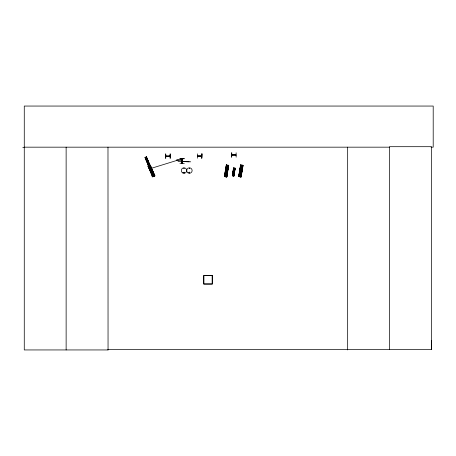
<?xml version="1.0" encoding="UTF-8"?>
<svg xmlns="http://www.w3.org/2000/svg" width="456" height="456" viewBox="0 0 456 456"><rect width="100%" height="100%" fill="white"/><g stroke="black" fill="none" stroke-linecap="round" stroke-linejoin="round"><path stroke-width="0.68" d="M431.068 147.168L433.2 147.168L433.2 106.054L24.271 106.054L24.271 349.946L108.049 349.946L107.992 349.467L431.382 349.467L431.444 340.649M183.802 168.218L184.241 168.401L183.848 168.173M183.745 172.505L184.241 172.79L183.905 172.351M189.012 172.471C189.924 173.884 189.702 171.524 189.143 172.3M189.132 172.505C189.702 173.656 189.736 171.513 189.166 172.647M232.429 175.777L233.62 167.996M233.734 168.013L232.531 175.794L233.82 168.025M232.691 175.816L233.899 168.036M232.788 175.834L234.002 168.053M232.925 175.845L233.364 175.913M234.663 168.15L233.478 175.93L234.772 168.167M233.597 175.948L234.88 168.178M233.751 175.97L234.948 168.19M233.865 175.987L235.04 168.207M233.979 176.005L235.171 168.224L233.506 167.979L232.315 175.76L233.979 176.005L235.131 168.218M224.631 176.626L226.632 164.992M226.723 165.009L224.768 176.649L226.769 165.015M224.956 176.683L226.883 165.038M226.085 170.533L225.053 176.694L226.125 170.538M226.313 169.165L226.883 165.739M226.364 169.17L226.814 166.434M225.264 176.723L225.919 176.831M226.307 175.486L227.92 165.904M226.358 175.497L227.966 165.91M226.227 176.882L228.217 165.249M226.364 176.905L228.313 165.266M226.415 176.917L228.353 165.271M226.495 176.928L228.445 165.289M228.593 165.311L226.643 176.951L228.633 165.317M228.73 165.334L226.831 176.985L224.346 176.58L226.307 164.941L228.781 165.346M240.95 176.956L242.877 165.311L240.58 164.935L238.63 176.58L241.116 176.985L243.065 165.346L242.313 165.214M238.687 176.586L240.631 164.947M238.824 176.609L240.745 164.964M238.915 176.626L240.865 164.986L238.972 176.637M239.104 176.66L240.084 170.487M240.363 169.125L241.007 165.009M239.195 176.671L241.167 165.038L239.24 176.683M239.389 176.706L240.369 170.533M240.597 169.165L241.099 166.434M239.548 176.723L240.204 176.831M239.953 176.062L240.055 176.654L239.725 176.632L240.016 176.66M240.643 175.497L242.204 165.904M242.478 165.243L240.511 176.882L242.501 165.249M240.688 176.911L242.649 165.271M240.785 176.928L242.729 165.289L240.836 176.939M241.064 176.974L243.014 165.334M183.665 172.368C183.979 174.021 184.862 171.604 183.757 172.3M184.372 172.773L184.412 172.476M182.337 160.86L181.898 160.86L182.337 161.162M225.481 176.603L225.845 176.193L225.526 176.107M153.809 176.181L153.415 175.856M197.385 155.952L197.779 156.146M189.588 168.446L189.303 168.076L189.525 168.469M166.183 156.02L165.881 156.003M170.059 156.22L169.757 156.22M231.847 154.875L236.026 155.091M236.054 155.063L231.847 155.091M148.656 164.388L148.548 164.029M170.094 156.186L165.853 156.214M147.921 166.058L150.229 165.049M148.553 167.095L150.554 166.229M148.873 167.825L150.873 166.959M151.346 168.059L149.346 168.925L176.877 160.426M149.767 169.906L151.768 169.039M150.246 171L152.247 170.134M152.287 175.714L154.288 174.847M152.093 176.176L154.761 175.024M152.127 176.261L154.795 175.104M153.347 175.856L153.661 175.72M154.875 175.902L150.184 165.072L154.92 175.879L152.612 176.894L147.972 166.041M145.373 158.215L146.712 157.651M145.578 158.705L146.923 158.141M145.891 159.44L147.231 158.882M146.165 160.096L147.505 159.537M146.473 160.837L147.812 160.273M147.801 163.995L149.14 163.43M147.664 164.297L149.454 163.544M147.693 164.348L149.477 163.601M148.012 164.781L149.557 164.12L146.473 156.881L146.034 157.064L149.095 164.32M189.223 172.237L189.519 172.197M189.548 172.801L189.234 172.761M197.476 155.929L201.729 155.929L201.352 156.146M184.133 172.955L183.836 172.921M165.779 153.946L165.745 158.3M170.139 153.917L170.168 158.272M165.836 156.049L170.105 156.02M165.79 156.248L170.173 156.22M22.8 147.339L24.271 147.334M24.271 147.168L389.527 147.168M231.756 152.794L231.534 157.149M236.117 152.794L236.145 157.149M197.385 153.843L197.357 158.203M201.757 156.1L197.476 156.146M197.368 156.146L201.757 156.146M179.915 158.585L184.275 158.608M179.915 158.768L184.275 158.768M177.846 159.919L181.477 159.919L177.846 160.164M181.477 159.982L182.554 159.982L181.477 160.102M181.853 160.768L182.337 160.768M181.853 160.951L182.337 160.951M181.853 161.071L182.337 161.071M181.853 161.253L182.337 161.253M178.017 161.475L186.55 161.475M179.915 163.248L184.275 163.408M232.15 154.852C230.639 155.154 236.932 154.248 235.723 155.069M233.495 168.783L234.931 169.005M233.415 169.313L234.851 169.529M233.295 170.099L234.732 170.322M233.187 170.8L234.623 171.023M233.067 171.593L234.504 171.809M232.549 174.979L233.985 175.201M232.264 175.224L234.184 175.52M240.551 166.149L242.7 166.508M240.42 166.936L242.569 167.295M240.221 168.116L242.37 168.475M226.267 166.149L228.416 166.508M240.044 169.165L242.193 169.524M226.13 166.936L228.285 167.295M239.845 170.345L241.993 170.709M225.937 168.116L228.085 168.475M225.76 169.165L227.909 169.524M225.56 170.345L227.709 170.709M239.001 175.417L241.15 175.777M238.585 175.697L241.452 176.176M238.568 175.788L241.435 176.267M239.81 176.107L240.147 176.181M224.717 175.417L226.866 175.777M224.301 175.697L227.162 176.176M224.284 175.788L227.151 176.267M150.092 165.112L154.766 175.948M149.967 165.163L154.521 176.056M149.705 165.277L154.373 176.119M149.579 165.334L154.27 176.164M149.54 165.351L151.181 169.176M151.734 170.453L154.231 176.181M154.071 176.25L153.461 176.512M148.627 165.756L150.28 169.581L148.576 165.779M150.833 170.852L153.319 176.586L150.782 170.875M148.485 165.819L153.159 176.654M148.228 165.927L152.88 176.774M148.097 165.984L152.788 176.814L148.08 165.995M149.454 164.166L146.399 156.91L144.962 157.519L148.046 164.764M146.296 156.955L149.346 164.211M146.211 156.989L149.294 164.234M146.154 157.012L149.192 164.274M145.396 157.337L148.479 164.582M145.327 157.371L148.365 164.633M145.219 157.411L148.303 164.656M145.173 157.434L148.189 164.707M145.076 157.474L148.114 164.736M170.196 153.917L170.196 158.272M165.556 153.946L165.585 158.306M431.382 349.467L431.382 146.695L389.527 146.695L389.527 349.467M347.666 147.168L347.666 349.946M231.728 152.794L231.694 157.149M201.803 153.843L201.774 158.203M190.728 161.817L181.961 161.578L189.109 161.766M182.582 158.83L182.582 163.191M182.366 158.83L182.4 163.191M182.337 158.83L182.337 163.191M181.824 158.83L181.824 163.191M181.796 158.83L181.796 163.191M181.613 158.83L181.613 163.191M177.846 159.497L177.846 160.586M176.877 159.497L176.877 160.586M107.986 147.168L108.049 349.946M66.131 147.168L66.131 349.946M233.523 171.256C234.053 172.442 234.384 170.287 233.523 171.256M226.256 169.854C227.025 171.638 227.561 168.418 226.256 169.854M240.54 169.854C241.309 171.638 241.845 168.418 240.54 169.854M226.444 164.964L224.494 176.603L226.461 164.964M150.554 169.843C150.936 171.747 152.133 168.709 150.554 169.843M146.69 160.062C146.929 161.338 147.75 159.321 146.69 160.062M201.985 153.843L201.746 158.203L201.962 153.843M212.382 275.413L203.667 275.413L203.667 284.134L212.382 284.134L212.382 275.413M212.143 275.658L203.912 275.658L203.912 283.888L212.143 283.888L212.143 275.658M153.051 176.7L148.36 165.87L153.011 176.717M188.06 172.898A2.725 2.725 0 0 0 192.141 170.544A2.725 2.725 0 0 0 188.06 168.184A2.725 2.725 0 0 0 188.06 172.898M182.668 172.898A2.725 2.725 0 0 0 186.755 170.544A2.725 2.725 0 0 0 182.668 168.184A2.725 2.725 0 0 0 182.668 172.898"/></g></svg>
